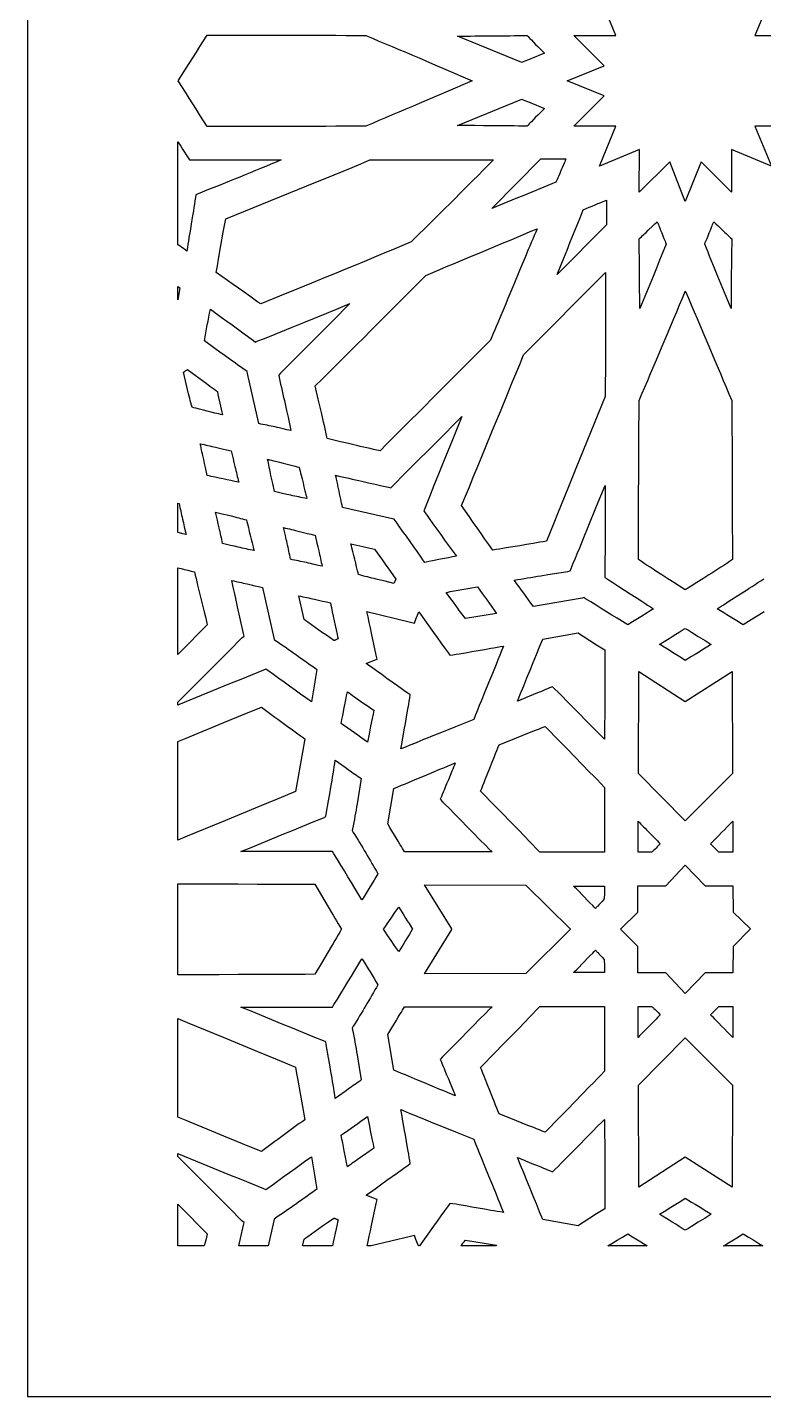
# Model space of a CAD drawing. Extents: x -500 to 500, y -1000 to 1000.
# Drawn here: x -500 to -255.5, y -1000 to -545.5 of the extents above; entities that cross this region are included whole.
import ezdxf

# ---------------------------------------------------------------- set-up
doc = ezdxf.new("R2010")
doc.units = 0
doc.layers.add('LAYER_1', color=18, linetype='CONTINUOUS')

msp = doc.modelspace()

# ---------------------------------------------------------------- linework, layer by layer
at = {"layer": 'LAYER_1'}
for points in [[(-500, -1000), (500, -1000), (500, 1000), (-500, 1000)], [(-426.97, -548.05), (-420.43, -548.05), (-413.93, -548.06), (-410.67, -548.07), (-407.42, -548.07), (-404.16, -548.08), (-400.88, -548.09), (-397.59, -548.11), (-394.29, -548.12), (-390.96, -548.14), (-387.6, -548.16), (-385.41, -549.08), (-383.22, -550), (-381.01, -550.93), (-378.8, -551.86), (-376.58, -552.8), (-374.36, -553.75), (-372.14, -554.69), (-369.91, -555.64), (-365.47, -557.54), (-361.03, -559.44), (-352.23, -563.21), (-361.03, -566.98), (-365.47, -568.88), (-369.91, -570.78), (-372.14, -571.73), (-374.36, -572.68), (-376.58, -573.62), (-378.8, -574.56), (-381.01, -575.5), (-383.22, -576.43), (-385.41, -577.35), (-387.6, -578.26), (-390.96, -578.28), (-394.29, -578.3), (-397.59, -578.32), (-400.88, -578.33), (-404.16, -578.34), (-407.42, -578.35), (-410.67, -578.36), (-413.93, -578.36), (-420.43, -578.37), (-426.97, -578.38), (-440.25, -578.38), (-441.46, -576.51), (-442.67, -574.63), (-443.88, -572.74), (-445.09, -570.84), (-446.3, -568.94), (-447.51, -567.03), (-449.93, -563.21), (-447.51, -559.39), (-446.3, -557.49), (-445.09, -555.58), (-443.88, -553.69), (-442.67, -551.8), (-441.46, -549.92), (-440.25, -548.05)], [(-333.68, -548.53), (-333.33, -548.9), (-332.98, -549.27), (-332.62, -549.64), (-331.91, -550.38), (-331.19, -551.11), (-330.46, -551.85), (-329.73, -552.59), (-328.27, -554.07), (-330.17, -554.84), (-331.11, -555.23), (-332.05, -555.61), (-332.99, -555.99), (-333.92, -556.36), (-334.84, -556.72), (-335.3, -556.9), (-335.76, -557.08), (-357.18, -548.39), (-355.74, -548.37), (-354.29, -548.35), (-352.84, -548.34), (-351.39, -548.32), (-348.5, -548.3), (-345.61, -548.28), (-342.71, -548.25), (-339.82, -548.23), (-338.37, -548.22), (-336.92, -548.2), (-335.47, -548.18), (-334.03, -548.16)], [(-335.3, -569.52), (-334.84, -569.7), (-333.92, -570.06), (-332.99, -570.43), (-332.05, -570.81), (-331.11, -571.19), (-330.17, -571.58), (-328.27, -572.36), (-329.73, -573.84), (-330.46, -574.57), (-331.19, -575.31), (-331.91, -576.05), (-332.62, -576.79), (-332.98, -577.16), (-333.33, -577.53), (-333.68, -577.89), (-334.03, -578.26), (-335.47, -578.24), (-336.92, -578.23), (-338.37, -578.21), (-339.82, -578.19), (-342.71, -578.17), (-345.61, -578.15), (-348.5, -578.13), (-351.39, -578.1), (-352.84, -578.09), (-354.29, -578.07), (-355.74, -578.05), (-357.18, -578.03), (-335.76, -569.35)], [(-449.08, -584.96), (-448.46, -585.92), (-447.84, -586.88), (-447.21, -587.84), (-446.59, -588.8), (-446.13, -589.49), (-415.71, -589.49), (-417.42, -590.21), (-419.13, -590.92), (-420.84, -591.63), (-422.56, -592.34), (-424.27, -593.04), (-425.99, -593.75), (-427.71, -594.45), (-429.44, -595.15), (-431.16, -595.85), (-432.88, -596.55), (-436.34, -597.94), (-439.79, -599.33), (-443.25, -600.72), (-444.05, -601.07), (-444.17, -602), (-444.34, -603.1), (-444.52, -604.21), (-444.7, -605.32), (-444.88, -606.42), (-445.24, -608.64), (-445.61, -610.85), (-445.97, -613.07), (-446.34, -615.28), (-446.52, -616.39), (-446.7, -617.49), (-446.87, -618.6), (-447.05, -619.71), (-447.61, -619.32), (-448.17, -618.93), (-448.72, -618.54), (-449.27, -618.14), (-449.83, -617.75), (-450, -617.63), (-450, -583.51)], [(-346.91, -591.21), (-348.62, -592.92), (-350.32, -594.63), (-352.03, -596.33), (-355.44, -599.74), (-358.85, -603.14), (-362.27, -606.53), (-365.68, -609.92), (-372.51, -616.7), (-375.62, -618), (-378.73, -619.3), (-381.85, -620.59), (-384.97, -621.89), (-388.09, -623.18), (-391.21, -624.47), (-394.34, -625.76), (-397.46, -627.04), (-400.59, -628.33), (-403.72, -629.61), (-409.98, -632.18), (-416.24, -634.74), (-422.51, -637.3), (-423.42, -636.65), (-424.33, -636), (-426.16, -634.7), (-427.99, -633.4), (-429.84, -632.1), (-431.69, -630.79), (-433.54, -629.49), (-437.26, -626.89), (-436.87, -624.63), (-436.48, -622.39), (-435.7, -617.93), (-434.92, -613.49), (-434.14, -609.06), (-428.14, -606.63), (-422.14, -604.19), (-416.13, -601.76), (-413.14, -600.54), (-410.14, -599.32), (-407.14, -598.1), (-404.15, -596.87), (-401.15, -595.65), (-398.16, -594.42), (-395.17, -593.19), (-392.18, -591.96), (-389.2, -590.73), (-386.22, -589.49), (-345.2, -589.49)], [(-321.34, -589.62), (-321.55, -590.11), (-321.76, -590.59), (-321.97, -591.07), (-322.38, -592.05), (-322.79, -593.02), (-323.2, -594), (-323.62, -594.97), (-323.83, -595.46), (-324.04, -595.94), (-324.25, -596.42), (-324.46, -596.9), (-327.11, -597.99), (-329.76, -599.07), (-332.41, -600.16), (-335.08, -601.24), (-337.75, -602.33), (-340.42, -603.41), (-345.78, -605.58), (-329.42, -589.15), (-321.12, -589.15)], [(-307.64, -611.03), (-324, -627.46), (-321.84, -622.08), (-320.76, -619.4), (-319.68, -616.71), (-318.6, -614.03), (-317.52, -611.36), (-316.44, -608.7), (-315.36, -606.05), (-314.37, -605.62), (-313.4, -605.2), (-312.42, -604.79), (-311.46, -604.38), (-310.5, -603.98), (-309.55, -603.59), (-307.64, -602.81)], [(-331.18, -613.45), (-331.68, -614.6), (-332.17, -615.76), (-332.66, -616.91), (-333.15, -618.07), (-333.64, -619.22), (-334.61, -621.54), (-335.57, -623.86), (-336.54, -626.18), (-338.46, -630.82), (-340.39, -635.47), (-341.35, -637.79), (-342.32, -640.1), (-343.29, -642.42), (-343.78, -643.58), (-344.27, -644.73), (-344.76, -645.89), (-345.25, -647.04), (-345.74, -648.19), (-346.24, -649.34), (-348.53, -651.64), (-350.82, -653.94), (-355.4, -658.53), (-359.98, -663.11), (-364.56, -667.69), (-369.14, -672.27), (-373.72, -676.86), (-378.3, -681.45), (-380.59, -683.74), (-382.88, -686.04), (-383.98, -685.8), (-385.07, -685.56), (-386.17, -685.32), (-387.26, -685.07), (-388.36, -684.82), (-389.45, -684.57), (-390.54, -684.31), (-391.63, -684.06), (-393.81, -683.55), (-396, -683.03), (-400.39, -681.99), (-400.63, -680.91), (-400.87, -679.82), (-401.11, -678.73), (-401.36, -677.65), (-401.61, -676.56), (-401.86, -675.47), (-402.36, -673.29), (-402.87, -671.11), (-403.39, -668.92), (-404.42, -664.51), (-402.11, -662.23), (-399.8, -659.95), (-397.5, -657.66), (-395.19, -655.37), (-392.89, -653.08), (-390.59, -650.79), (-388.3, -648.5), (-386, -646.2), (-383.71, -643.91), (-381.41, -641.61), (-376.83, -637.01), (-372.25, -632.41), (-367.67, -627.81), (-365.37, -626.84), (-363.07, -625.86), (-360.77, -624.89), (-358.46, -623.92), (-356.14, -622.95), (-353.82, -621.99), (-349.18, -620.06), (-344.53, -618.12), (-342.22, -617.16), (-339.9, -616.19), (-337.59, -615.22), (-335.28, -614.25), (-332.98, -613.27), (-330.69, -612.3)], [(-290.63, -610.44), (-290.44, -610.9), (-290.25, -611.36), (-290.06, -611.83), (-289.69, -612.76), (-289.33, -613.69), (-288.96, -614.62), (-288.59, -615.55), (-288.4, -616.01), (-288.21, -616.48), (-288.02, -616.94), (-287.83, -617.39), (-288.37, -618.74), (-288.91, -620.08), (-289.46, -621.43), (-290.01, -622.77), (-291.1, -625.46), (-292.21, -628.14), (-294.41, -633.49), (-295.5, -636.16), (-296.58, -638.81), (-296.6, -637.38), (-296.62, -635.94), (-296.64, -634.5), (-296.65, -633.06), (-296.68, -630.17), (-296.7, -627.28), (-296.72, -624.38), (-296.75, -621.47), (-296.76, -620.02), (-296.78, -618.56), (-296.79, -617.11), (-296.81, -615.66), (-296.43, -615.31), (-296.04, -614.96), (-295.66, -614.6), (-295.28, -614.25), (-294.9, -613.89), (-294.52, -613.54), (-293.78, -612.82), (-292.29, -611.39), (-291.56, -610.68), (-291.19, -610.33), (-290.82, -609.98)], [(-271.68, -610.33), (-271.31, -610.68), (-270.57, -611.39), (-269.09, -612.82), (-268.34, -613.54), (-267.97, -613.89), (-267.59, -614.25), (-267.21, -614.6), (-266.83, -614.96), (-266.44, -615.31), (-266.05, -615.66), (-266.14, -621.47), (-266.18, -624.38), (-266.21, -627.28), (-266.23, -628.72), (-266.24, -630.17), (-266.25, -631.62), (-266.26, -633.06), (-266.27, -634.5), (-266.28, -635.94), (-266.28, -637.38), (-266.28, -638.81), (-267.37, -636.16), (-268.46, -633.49), (-270.66, -628.14), (-271.76, -625.46), (-272.86, -622.77), (-273.41, -621.43), (-273.95, -620.08), (-274.5, -618.74), (-275.04, -617.39), (-274.85, -616.94), (-274.66, -616.48), (-274.47, -616.01), (-274.28, -615.55), (-273.91, -614.62), (-273.54, -613.69), (-273.17, -612.76), (-272.8, -611.83), (-272.62, -611.36), (-272.43, -610.9), (-272.24, -610.44), (-272.04, -609.98)], [(-307.99, -637.15), (-308, -642.29), (-308, -647.43), (-308.01, -650.01), (-308.02, -652.58), (-308.03, -655.15), (-308.04, -657.72), (-308.05, -660.29), (-308.07, -662.86), (-308.08, -665.42), (-308.1, -667.98), (-309.32, -670.98), (-310.53, -673.97), (-312.96, -679.97), (-317.84, -691.96), (-320.28, -697.97), (-321.5, -700.97), (-322.72, -703.98), (-323.94, -706.99), (-325.15, -710), (-326.36, -713.01), (-327.58, -716.03), (-328.7, -716.22), (-329.82, -716.41), (-332.05, -716.79), (-334.28, -717.16), (-336.5, -717.53), (-338.73, -717.9), (-340.96, -718.27), (-343.19, -718.65), (-344.31, -718.84), (-345.43, -719.04), (-346.73, -717.18), (-348.03, -715.32), (-349.32, -713.47), (-350.62, -711.63), (-351.91, -709.78), (-353.21, -707.93), (-354.51, -706.08), (-355.8, -704.22), (-354.51, -701.09), (-353.21, -697.97), (-351.92, -694.84), (-350.64, -691.72), (-348.06, -685.46), (-345.49, -679.21), (-342.92, -672.96), (-340.35, -666.71), (-339.06, -663.58), (-337.77, -660.46), (-336.47, -657.33), (-335.18, -654.21), (-307.99, -626.89)], [(-449.89, -631.57), (-449.35, -631.98), (-450, -635.89), (-450, -631.49)], [(-281.38, -633.14), (-280.44, -635.36), (-279.5, -637.6), (-278.55, -639.85), (-277.59, -642.12), (-275.66, -646.68), (-273.71, -651.25), (-271.77, -655.83), (-269.84, -660.39), (-268.88, -662.66), (-267.93, -664.91), (-266.99, -667.15), (-266.05, -669.37), (-266.03, -672.74), (-266.01, -676.09), (-266, -679.4), (-265.98, -682.7), (-265.96, -689.25), (-265.94, -695.77), (-265.92, -702.28), (-265.89, -708.83), (-265.88, -712.13), (-265.86, -715.45), (-265.84, -718.79), (-265.82, -722.16), (-266.78, -722.79), (-267.74, -723.43), (-268.72, -724.06), (-269.7, -724.7), (-270.68, -725.33), (-271.67, -725.97), (-272.66, -726.61), (-273.66, -727.24), (-275.64, -728.51), (-277.62, -729.77), (-279.57, -731.01), (-281.49, -732.23), (-283.41, -731.01), (-285.35, -729.77), (-287.3, -728.51), (-289.27, -727.24), (-291.23, -725.97), (-292.21, -725.33), (-293.19, -724.7), (-294.16, -724.06), (-295.13, -723.43), (-296.09, -722.79), (-297.04, -722.16), (-297.04, -718.79), (-297.04, -715.45), (-297.03, -712.13), (-297.02, -708.83), (-297.01, -705.55), (-297, -702.28), (-296.99, -699.02), (-296.97, -695.77), (-296.94, -689.25), (-296.9, -682.7), (-296.81, -669.37), (-295.88, -667.15), (-294.94, -664.91), (-293.99, -662.66), (-293.03, -660.39), (-291.1, -655.83), (-289.15, -651.25), (-287.21, -646.68), (-285.28, -642.12), (-284.32, -639.85), (-283.37, -637.6), (-282.43, -635.36), (-281.49, -633.14), (-281.49, -633.02)], [(-398.67, -642.99), (-401.55, -645.87), (-404.42, -648.75), (-407.29, -651.62), (-410.17, -654.49), (-411.61, -655.93), (-413.05, -657.36), (-414.5, -658.79), (-415.94, -660.23), (-416.52, -660.92), (-416.4, -661.73), (-416.14, -662.82), (-415.89, -663.91), (-415.64, -665), (-415.39, -666.09), (-415.14, -667.19), (-414.89, -668.29), (-414.64, -669.39), (-414.4, -670.49), (-414.16, -671.59), (-413.92, -672.69), (-413.44, -674.9), (-412.96, -677.11), (-412.49, -679.33), (-413.79, -679.02), (-415.1, -678.72), (-416.42, -678.42), (-417.08, -678.27), (-417.74, -678.13), (-418.41, -677.98), (-419.07, -677.84), (-419.74, -677.69), (-420.41, -677.55), (-421.08, -677.42), (-421.75, -677.28), (-422.41, -677.14), (-423.08, -677.01), (-426.89, -660.34), (-427, -659.76), (-427.46, -659.42), (-428.33, -658.81), (-429.19, -658.2), (-430.05, -657.58), (-430.92, -656.97), (-432.64, -655.73), (-434.36, -654.5), (-436.07, -653.26), (-437.78, -652.03), (-441.17, -649.58), (-441.06, -648.9), (-440.95, -648.24), (-440.84, -647.57), (-440.72, -646.9), (-440.6, -646.24), (-440.48, -645.58), (-440.36, -644.92), (-440.24, -644.27), (-439.99, -642.95), (-439.73, -641.65), (-439.47, -640.34), (-439.21, -639.04), (-438.31, -639.69), (-437.4, -640.34), (-435.6, -641.65), (-433.81, -642.95), (-432.03, -644.25), (-430.25, -645.55), (-428.47, -646.86), (-424.93, -649.46), (-424.24, -649.92), (-423.43, -649.58), (-421.53, -648.82), (-419.63, -648.05), (-417.73, -647.29), (-415.82, -646.52), (-413.92, -645.75), (-412.02, -644.98), (-408.21, -643.43), (-400.57, -640.31), (-396.74, -638.75), (-392.9, -637.19)], [(-444.31, -660.89), (-443.06, -661.8), (-441.82, -662.72), (-440.58, -663.63), (-439.35, -664.54), (-438.12, -665.45), (-437.52, -665.91), (-436.91, -666.36), (-436.69, -667.32), (-436.48, -668.29), (-436.05, -670.24), (-435.61, -672.19), (-435.4, -673.16), (-435.18, -674.12), (-435.81, -673.97), (-436.44, -673.81), (-437.71, -673.49), (-438.98, -673.17), (-440.25, -672.85), (-441.52, -672.52), (-442.8, -672.2), (-444.06, -671.88), (-444.69, -671.73), (-445.32, -671.57), (-445.51, -670.83), (-445.7, -670.1), (-445.89, -669.36), (-446.08, -668.62), (-446.26, -667.89), (-446.44, -667.15), (-446.8, -665.68), (-447.16, -664.22), (-447.51, -662.76), (-448.2, -659.88), (-447.85, -659.7), (-447.68, -659.61), (-447.51, -659.52), (-447.34, -659.42), (-447.25, -659.36), (-447.16, -659.31), (-447.08, -659.25), (-446.99, -659.19), (-446.9, -659.13), (-446.82, -659.07)], [(-358.8, -682.34), (-360.35, -686.15), (-361.89, -689.96), (-363.44, -693.77), (-364.97, -697.57), (-366.5, -701.36), (-368.01, -705.14), (-368.36, -705.96), (-367.9, -706.65), (-367.25, -707.56), (-366.6, -708.47), (-365.31, -710.28), (-364.01, -712.08), (-362.71, -713.87), (-361.42, -715.66), (-360.12, -717.44), (-357.53, -721), (-358.83, -721.27), (-360.14, -721.53), (-362.77, -722.05), (-365.4, -722.57), (-366.71, -722.83), (-368.01, -723.09), (-368.62, -722.22), (-369.23, -721.35), (-370.45, -719.62), (-371.68, -717.88), (-372.91, -716.14), (-374.14, -714.41), (-375.37, -712.67), (-376.59, -710.93), (-377.2, -710.06), (-377.81, -709.2), (-378.15, -708.73), (-378.73, -708.62), (-395.32, -704.8), (-395.47, -704.13), (-395.62, -703.46), (-395.91, -702.12), (-396.19, -700.8), (-396.47, -699.47), (-396.75, -698.15), (-397.04, -696.82), (-397.33, -695.49), (-397.47, -694.82), (-397.62, -694.15), (-396.52, -694.41), (-395.42, -694.66), (-394.33, -694.92), (-393.23, -695.17), (-392.14, -695.42), (-391.05, -695.67), (-389.96, -695.91), (-388.87, -696.16), (-386.68, -696.64), (-384.5, -697.13), (-382.31, -697.61), (-380.11, -698.08), (-379.3, -698.31), (-378.73, -697.74), (-377.28, -696.28), (-375.83, -694.83), (-372.94, -691.94), (-370.05, -689.05), (-367.16, -686.17), (-364.28, -683.3), (-361.41, -680.43), (-358.54, -677.56), (-357.11, -676.13), (-355.69, -674.7)], [(-441.93, -683.86), (-441.3, -683.99), (-440.66, -684.13), (-440.03, -684.27), (-439.39, -684.41), (-438.75, -684.55), (-437.47, -684.84), (-436.18, -685.14), (-434.89, -685.44), (-432.3, -686.04), (-431.69, -688.65), (-431.39, -689.95), (-431.08, -691.25), (-430.92, -691.9), (-430.76, -692.55), (-430.6, -693.21), (-430.44, -693.86), (-430.27, -694.51), (-430.11, -695.16), (-429.94, -695.81), (-429.77, -696.46), (-430.42, -696.33), (-431.07, -696.2), (-432.38, -695.92), (-433.69, -695.64), (-435.01, -695.36), (-436.33, -695.08), (-437.64, -694.8), (-438.95, -694.53), (-439.6, -694.39), (-440.25, -694.26), (-440.85, -691.59), (-441.15, -690.27), (-441.45, -688.95), (-441.73, -687.64), (-441.88, -686.99), (-442.02, -686.33), (-442.15, -685.68), (-442.29, -685.03), (-442.42, -684.38), (-442.56, -683.73)], [(-419.56, -688.99), (-418.91, -689.16), (-418.26, -689.33), (-417.61, -689.5), (-416.31, -689.83), (-415.01, -690.15), (-412.38, -690.81), (-411.05, -691.14), (-410.39, -691.31), (-409.72, -691.48), (-409.57, -692.14), (-409.41, -692.79), (-409.26, -693.44), (-409.1, -694.09), (-408.78, -695.39), (-408.45, -696.69), (-408.13, -698), (-407.81, -699.3), (-407.65, -699.95), (-407.49, -700.6), (-407.34, -701.25), (-407.19, -701.9), (-407.86, -701.77), (-408.52, -701.64), (-409.19, -701.5), (-409.86, -701.36), (-410.53, -701.22), (-411.2, -701.08), (-411.87, -700.93), (-412.54, -700.79), (-413.88, -700.49), (-415.22, -700.19), (-417.9, -699.59), (-418.5, -696.9), (-418.8, -695.55), (-419.1, -694.2), (-419.24, -693.53), (-419.38, -692.86), (-419.53, -692.19), (-419.67, -691.51), (-419.8, -690.84), (-419.94, -690.17), (-420.07, -689.49), (-420.2, -688.82)], [(-308.11, -704.95), (-308.11, -708.67), (-308.12, -712.38), (-308.13, -714.24), (-308.13, -716.09), (-308.14, -717.95), (-308.15, -719.81), (-308.17, -721.67), (-308.18, -723.53), (-308.2, -725.39), (-308.22, -727.26), (-308.22, -728.07), (-307.41, -728.53), (-306.46, -729.16), (-305.51, -729.78), (-304.55, -730.41), (-303.59, -731.03), (-301.67, -732.27), (-299.75, -733.51), (-297.83, -734.75), (-295.91, -735.99), (-294.95, -736.61), (-294, -737.23), (-293.04, -737.86), (-292.09, -738.49), (-293.13, -739.14), (-294.18, -739.79), (-296.31, -741.11), (-297.38, -741.77), (-298.46, -742.44), (-299, -742.78), (-299.54, -743.12), (-300.08, -743.47), (-300.62, -743.81), (-302.38, -742.73), (-304.14, -741.64), (-305.89, -740.56), (-307.64, -739.47), (-309.39, -738.38), (-311.15, -737.3), (-312.91, -736.21), (-314.67, -735.13), (-315.13, -734.78), (-315.71, -734.9), (-331.95, -737.68), (-332.34, -737.13), (-332.74, -736.59), (-333.53, -735.5), (-334.32, -734.42), (-335.12, -733.33), (-335.92, -732.25), (-336.72, -731.16), (-337.51, -730.08), (-337.9, -729.54), (-338.29, -728.99), (-337.19, -728.8), (-336.08, -728.61), (-334.97, -728.42), (-333.86, -728.23), (-332.75, -728.05), (-331.64, -727.86), (-330.53, -727.68), (-329.42, -727.5), (-327.19, -727.15), (-324.97, -726.79), (-320.55, -726.1), (-319.74, -725.87), (-319.4, -725.06), (-318.68, -723.34), (-317.97, -721.63), (-317.27, -719.91), (-316.56, -718.2), (-315.15, -714.76), (-313.75, -711.32), (-310.94, -704.43), (-309.53, -700.97), (-308.1, -697.5)], [(-449.58, -703.52), (-449.45, -704.17), (-449.32, -704.82), (-449.18, -705.47), (-449.04, -706.11), (-448.9, -706.75), (-448.76, -707.39), (-448.62, -708.04), (-448.47, -708.68), (-448.18, -709.96), (-447.88, -711.24), (-447.28, -713.83), (-448.38, -713.57), (-449.48, -713.31), (-450, -713.19), (-450, -703.43)], [(-436.19, -706.72), (-434.91, -707.03), (-433.63, -707.34), (-432.36, -707.65), (-431.08, -707.97), (-430.45, -708.13), (-429.81, -708.29), (-429.17, -708.46), (-428.52, -708.62), (-427.88, -708.79), (-427.23, -708.97), (-427.08, -709.6), (-426.92, -710.23), (-426.61, -711.5), (-426.29, -712.78), (-425.96, -714.06), (-425.64, -715.34), (-425.32, -716.62), (-425, -717.89), (-424.85, -718.52), (-424.7, -719.15), (-425.35, -719.02), (-426, -718.89), (-426.65, -718.75), (-427.31, -718.61), (-427.96, -718.47), (-428.62, -718.33), (-429.28, -718.18), (-429.94, -718.04), (-431.26, -717.74), (-432.57, -717.44), (-433.88, -717.14), (-435.18, -716.84), (-435.31, -716.19), (-435.45, -715.53), (-435.58, -714.88), (-435.72, -714.23), (-435.86, -713.58), (-436, -712.93), (-436.15, -712.28), (-436.29, -711.63), (-436.58, -710.33), (-436.88, -709.02), (-437.49, -706.42)], [(-414.24, -711.67), (-413.57, -711.82), (-412.91, -711.98), (-412.25, -712.14), (-411.59, -712.3), (-410.93, -712.46), (-409.62, -712.79), (-408.31, -713.11), (-407.01, -713.43), (-406.37, -713.59), (-405.72, -713.75), (-405.07, -713.91), (-404.42, -714.06), (-403.82, -716.65), (-403.52, -717.93), (-403.23, -719.21), (-403.08, -719.85), (-402.94, -720.49), (-402.79, -721.13), (-402.65, -721.78), (-402.52, -722.42), (-402.38, -723.06), (-402.25, -723.71), (-402.12, -724.36), (-403.41, -724.06), (-404.71, -723.76), (-406.01, -723.46), (-406.66, -723.31), (-407.31, -723.16), (-407.97, -723.02), (-408.62, -722.87), (-409.28, -722.73), (-409.94, -722.59), (-410.6, -722.45), (-411.27, -722.31), (-411.93, -722.18), (-412.6, -722.05), (-412.73, -721.38), (-412.86, -720.71), (-413, -720.04), (-413.14, -719.38), (-413.28, -718.71), (-413.42, -718.05), (-413.56, -717.39), (-413.71, -716.74), (-413.86, -716.08), (-414, -715.43), (-414.3, -714.12), (-414.6, -712.81), (-414.9, -711.51)], [(-391.56, -717.17), (-390.58, -717.39), (-388.64, -717.82), (-386.69, -718.26), (-385.71, -718.47), (-384.72, -718.69), (-383.85, -719.91), (-382.97, -721.14), (-382.08, -722.38), (-381.19, -723.62), (-379.39, -726.13), (-377.58, -728.65), (-378.27, -730.03), (-381.21, -729.34), (-382.67, -728.99), (-384.14, -728.63), (-384.88, -728.45), (-385.61, -728.27), (-386.35, -728.09), (-387.08, -727.9), (-387.82, -727.72), (-388.55, -727.53), (-389.28, -727.33), (-390.02, -727.14), (-390.17, -726.51), (-390.33, -725.88), (-390.64, -724.6), (-390.96, -723.33), (-391.29, -722.05), (-391.61, -720.77), (-391.93, -719.49), (-392.25, -718.22), (-392.4, -717.58), (-392.55, -716.95)], [(-448.92, -725.15), (-447.82, -725.42), (-446.72, -725.69), (-445.62, -725.95), (-444.51, -726.21), (-444.25, -727.32), (-443.99, -728.43), (-443.73, -729.53), (-443.46, -730.64), (-442.92, -732.85), (-442.38, -735.06), (-441.31, -739.45), (-440.77, -741.64), (-440.51, -742.72), (-440.25, -743.81), (-449.41, -753.01), (-450, -753.61), (-450, -724.89)], [(-431.44, -729.24), (-430.81, -729.37), (-430.18, -729.51), (-429.55, -729.65), (-428.91, -729.79), (-428.28, -729.93), (-427.64, -730.08), (-427, -730.22), (-425.73, -730.52), (-424.46, -730.82), (-423.19, -731.12), (-421.93, -731.42), (-418.13, -748.09), (-418.02, -748.67), (-417.55, -749.02), (-416.69, -749.61), (-415.83, -750.2), (-414.96, -750.79), (-414.1, -751.38), (-413.24, -751.98), (-412.38, -752.58), (-411.52, -753.18), (-410.66, -753.78), (-409.8, -754.38), (-408.94, -754.99), (-408.09, -755.59), (-407.23, -756.2), (-406.38, -756.81), (-405.53, -757.41), (-404.69, -758.02), (-403.84, -758.63), (-404.28, -761.32), (-404.5, -762.67), (-404.72, -764.01), (-404.84, -764.69), (-404.95, -765.36), (-405.07, -766.03), (-405.19, -766.7), (-405.31, -767.38), (-405.43, -768.05), (-405.56, -768.72), (-405.69, -769.4), (-407.5, -768.09), (-409.3, -766.79), (-411.09, -765.49), (-412.89, -764.19), (-414.68, -762.88), (-416.48, -761.58), (-418.28, -760.28), (-420.09, -758.98), (-420.78, -758.51), (-421.59, -758.86), (-429.1, -761.9), (-432.86, -763.43), (-436.62, -764.95), (-438.5, -765.72), (-440.38, -766.49), (-442.26, -767.26), (-444.14, -768.03), (-446.02, -768.8), (-447.9, -769.57), (-449.78, -770.35), (-450, -770.44), (-450, -769.49), (-448.77, -768.26), (-447.33, -766.82), (-445.89, -765.38), (-444.45, -763.94), (-443.01, -762.5), (-440.15, -759.61), (-434.43, -753.84), (-431.58, -750.96), (-430.16, -749.53), (-428.73, -748.09), (-428.04, -747.52), (-428.27, -746.71), (-429.22, -742.28), (-430.17, -737.86), (-430.65, -735.66), (-431.12, -733.47), (-431.6, -731.28), (-432.07, -729.11)], [(-349.72, -732.28), (-348.93, -733.38), (-347.33, -735.59), (-345.74, -737.8), (-344.95, -738.9), (-344.17, -739.99), (-354.53, -741.73), (-354.94, -741.18), (-355.35, -740.64), (-355.75, -740.1), (-356.16, -739.56), (-356.56, -739.01), (-356.95, -738.47), (-357.75, -737.39), (-358.53, -736.3), (-359.31, -735.22), (-360.87, -733.04), (-360.22, -732.92), (-359.57, -732.79), (-358.93, -732.67), (-358.28, -732.54), (-357.63, -732.42), (-356.98, -732.31), (-356.33, -732.19), (-355.69, -732.08), (-354.39, -731.85), (-353.09, -731.63), (-350.5, -731.19)], [(-409.19, -734.33), (-408.53, -734.47), (-407.88, -734.6), (-407.22, -734.74), (-406.57, -734.88), (-405.91, -735.03), (-405.25, -735.17), (-404.59, -735.32), (-403.28, -735.61), (-401.96, -735.91), (-400.65, -736.21), (-399.35, -736.52), (-399.2, -737.26), (-399.04, -738), (-398.73, -739.49), (-398.41, -740.98), (-398.08, -742.48), (-397.76, -743.98), (-397.44, -745.47), (-397.12, -746.96), (-396.97, -747.7), (-396.82, -748.44), (-397.16, -748.61), (-397.33, -748.7), (-397.51, -748.77), (-397.68, -748.85), (-397.77, -748.88), (-397.85, -748.91), (-397.94, -748.94), (-398.03, -748.97), (-398.11, -749), (-398.2, -749.02), (-400.7, -747.28), (-401.95, -746.42), (-403.2, -745.55), (-404.44, -744.68), (-405.67, -743.81), (-406.89, -742.94), (-407.5, -742.51), (-408.11, -742.07), (-408.54, -740.08), (-408.97, -738.09), (-409.19, -737.11), (-409.4, -736.13), (-409.62, -735.16), (-409.84, -734.2)], [(-372.74, -742.88), (-371.47, -743.23), (-371.01, -741.96), (-369.97, -739.53), (-367.55, -742.92), (-365.12, -746.31), (-363.9, -748.02), (-362.67, -749.74), (-361.43, -751.46), (-360.18, -753.19), (-359.72, -753.88), (-358.68, -753.77), (-357.64, -753.59), (-356.6, -753.41), (-354.51, -753.05), (-352.42, -752.69), (-350.31, -752.32), (-348.21, -751.95), (-346.09, -751.59), (-345.04, -751.4), (-343.98, -751.23), (-342.92, -751.05), (-341.86, -750.87), (-342.49, -752.39), (-343.11, -753.91), (-343.73, -755.43), (-344.35, -756.95), (-345.58, -759.99), (-346.82, -763.03), (-348.05, -766.07), (-349.28, -769.11), (-349.9, -770.63), (-350.52, -772.15), (-351.14, -773.66), (-351.77, -775.18), (-357.82, -777.62), (-360.84, -778.84), (-363.87, -780.06), (-365.38, -780.67), (-366.89, -781.29), (-368.4, -781.91), (-369.91, -782.53), (-371.43, -783.15), (-372.94, -783.77), (-374.45, -784.4), (-375.96, -785.02), (-375.77, -783.96), (-375.58, -782.9), (-375.39, -781.83), (-375.2, -780.77), (-374.83, -778.65), (-374.47, -776.53), (-374.1, -774.42), (-373.73, -772.31), (-373.54, -771.26), (-373.35, -770.21), (-373.16, -769.17), (-372.97, -768.12), (-372.85, -767.08), (-373.66, -766.5), (-374.52, -765.89), (-375.39, -765.28), (-377.12, -764.05), (-378.84, -762.82), (-380.57, -761.58), (-382.3, -760.34), (-384.03, -759.11), (-385.76, -757.88), (-386.62, -757.27), (-387.48, -756.66), (-385.07, -755.62), (-383.8, -755.16), (-384.14, -753.88), (-384.92, -750.24), (-385.7, -746.6), (-386.09, -744.79), (-386.48, -742.99), (-386.87, -741.2), (-387.25, -739.41)], [(-280.47, -745.6), (-279.4, -746.26), (-277.17, -747.63), (-274.95, -749.01), (-273.87, -749.67), (-272.85, -750.29), (-273.34, -750.6), (-273.84, -750.92), (-274.36, -751.25), (-274.9, -751.58), (-276, -752.26), (-277.13, -752.96), (-278.26, -753.65), (-279.38, -754.33), (-281.49, -755.62), (-281.98, -755.31), (-282.48, -754.99), (-283, -754.66), (-283.54, -754.33), (-284.63, -753.65), (-285.75, -752.96), (-286.87, -752.26), (-287.97, -751.58), (-288.51, -751.25), (-289.03, -750.92), (-289.53, -750.6), (-290.02, -750.29), (-289.03, -749.67), (-287.99, -749.01), (-286.9, -748.32), (-285.8, -747.63), (-284.68, -746.94), (-283.58, -746.26), (-282.51, -745.6), (-281.49, -744.97)], [(-315.97, -747.21), (-314.86, -747.93), (-313.76, -748.65), (-312.66, -749.35), (-311.55, -750.06), (-310.45, -750.76), (-309.34, -751.45), (-308.22, -752.15), (-308.22, -759.59), (-308.23, -763.3), (-308.23, -767.01), (-308.24, -768.86), (-308.25, -770.71), (-308.26, -772.55), (-308.27, -774.4), (-308.28, -776.25), (-308.3, -778.09), (-308.31, -779.94), (-308.34, -781.78), (-309.37, -780.74), (-310.4, -779.7), (-312.46, -777.62), (-314.52, -775.53), (-316.57, -773.45), (-318.63, -771.36), (-320.68, -769.28), (-322.74, -767.2), (-323.77, -766.15), (-324.81, -765.11), (-325.62, -764.42), (-326.54, -764.76), (-327.21, -765.05), (-327.88, -765.32), (-328.55, -765.6), (-329.22, -765.88), (-330.56, -766.42), (-331.9, -766.96), (-333.23, -767.51), (-334.57, -768.05), (-335.24, -768.33), (-335.91, -768.6), (-336.58, -768.88), (-337.25, -769.16), (-336.21, -766.6), (-335.16, -764.02), (-334.11, -761.44), (-333.05, -758.86), (-331.99, -756.28), (-330.93, -753.7), (-329.88, -751.12), (-328.84, -748.56), (-317.09, -746.47)], [(-265.82, -793.13), (-281.49, -808.87), (-297.04, -793.13), (-296.93, -759.32), (-281.49, -769.28), (-265.94, -759.32)], [(-393.16, -766.43), (-392.62, -766.81), (-392.08, -767.2), (-391.53, -767.58), (-390.98, -767.97), (-390.43, -768.35), (-389.33, -769.11), (-388.23, -769.87), (-387.68, -770.25), (-387.13, -770.63), (-386.58, -771.01), (-386.03, -771.4), (-385.49, -771.78), (-384.95, -772.17), (-385.21, -773.51), (-385.47, -774.85), (-385.99, -777.48), (-386.51, -780.1), (-387.02, -782.71), (-388.11, -781.97), (-389.2, -781.21), (-390.3, -780.45), (-391.4, -779.68), (-392.5, -778.91), (-393.6, -778.13), (-394.69, -777.35), (-395.24, -776.96), (-395.78, -776.57), (-395.52, -775.27), (-395.26, -773.95), (-394.74, -771.31), (-394.22, -768.66), (-393.97, -767.35), (-393.71, -766.04)], [(-421.37, -771.78), (-420.47, -772.44), (-419.57, -773.1), (-418.67, -773.76), (-417.77, -774.42), (-416.87, -775.08), (-415.08, -776.4), (-413.28, -777.72), (-412.39, -778.38), (-411.49, -779.04), (-410.59, -779.7), (-409.69, -780.36), (-408.78, -781.01), (-407.88, -781.67), (-408.65, -786.03), (-409.43, -790.41), (-410.21, -794.79), (-410.99, -799.15), (-416.99, -801.62), (-422.98, -804.1), (-434.95, -809.05), (-446.92, -814), (-450, -815.27), (-450, -782.52), (-447.22, -781.38), (-434.74, -776.25), (-428.5, -773.69), (-422.28, -771.13)], [(-323.11, -782.54), (-320.65, -785.06), (-318.19, -787.59), (-315.72, -790.12), (-313.26, -792.66), (-312.03, -793.93), (-310.8, -795.2), (-309.57, -796.48), (-308.34, -797.76), (-308.34, -819.29), (-329.76, -819.29), (-331, -818.01), (-332.23, -816.74), (-333.46, -815.46), (-334.69, -814.19), (-337.15, -811.65), (-339.61, -809.12), (-342.08, -806.59), (-344.54, -804.07), (-349.47, -799.03), (-349.08, -798.08), (-348.69, -797.12), (-348.31, -796.16), (-347.93, -795.19), (-347.17, -793.27), (-346.41, -791.33), (-345.66, -789.4), (-344.9, -787.47), (-344.51, -786.51), (-344.13, -785.55), (-343.75, -784.59), (-343.36, -783.64), (-341.42, -782.86), (-339.49, -782.09), (-335.65, -780.57), (-333.74, -779.81), (-331.84, -779.04), (-330.89, -778.66), (-329.94, -778.28), (-328.99, -777.89), (-328.04, -777.5)], [(-395.58, -790.29), (-394.5, -791.07), (-393.42, -791.84), (-392.34, -792.61), (-391.8, -792.99), (-391.26, -793.37), (-390.72, -793.75), (-390.18, -794.12), (-389.64, -794.49), (-389.1, -794.86), (-389.79, -799.03), (-390.14, -801.12), (-390.49, -803.2), (-390.67, -804.24), (-390.85, -805.28), (-391.04, -806.33), (-391.22, -807.37), (-391.41, -808.41), (-391.59, -809.45), (-391.78, -810.49), (-391.98, -811.54), (-392.09, -812.11), (-391.75, -812.69), (-391.23, -813.54), (-390.71, -814.39), (-390.19, -815.24), (-389.68, -816.1), (-389.16, -816.96), (-388.64, -817.81), (-388.13, -818.68), (-387.61, -819.54), (-387.1, -820.4), (-386.59, -821.27), (-386.08, -822.13), (-385.57, -823), (-385.07, -823.87), (-384.57, -824.73), (-384.07, -825.6), (-383.57, -826.47), (-384.22, -827.52), (-384.87, -828.57), (-386.17, -830.71), (-386.84, -831.79), (-387.5, -832.87), (-387.84, -833.41), (-388.18, -833.95), (-388.52, -834.49), (-388.87, -835.04), (-391.2, -831.22), (-392.37, -829.31), (-393.53, -827.41), (-394.7, -825.51), (-395.87, -823.62), (-397.03, -821.74), (-398.2, -819.87), (-398.66, -819.06), (-429.08, -819.06), (-425.66, -817.67), (-422.23, -816.26), (-418.8, -814.86), (-415.37, -813.45), (-411.93, -812.03), (-408.5, -810.63), (-405.07, -809.22), (-401.66, -807.83), (-400.85, -807.48), (-400.73, -806.67), (-399.96, -802.18), (-399.57, -799.94), (-399.19, -797.7), (-399, -796.58), (-398.82, -795.46), (-398.63, -794.35), (-398.45, -793.23), (-398.27, -792.1), (-398.09, -790.98), (-397.91, -789.86), (-397.74, -788.73)], [(-358.16, -790.35), (-358.44, -791.04), (-358.73, -791.74), (-359.02, -792.43), (-359.6, -793.82), (-360.18, -795.21), (-360.76, -796.6), (-361.34, -797.99), (-361.63, -798.68), (-361.92, -799.38), (-362.2, -800.07), (-362.48, -800.77), (-362.94, -801.69), (-362.14, -802.51), (-361.1, -803.55), (-360.07, -804.59), (-358.01, -806.67), (-355.95, -808.76), (-353.9, -810.84), (-351.85, -812.92), (-349.79, -815.01), (-347.73, -817.09), (-346.7, -818.13), (-345.66, -819.18), (-374.7, -819.18), (-375.06, -818.59), (-375.43, -818), (-375.79, -817.42), (-376.15, -816.83), (-376.86, -815.67), (-377.56, -814.5), (-378.96, -812.19), (-379.65, -811.05), (-380.34, -809.91), (-378.27, -798.11), (-376.99, -797.58), (-375.72, -797.06), (-374.44, -796.53), (-373.17, -796), (-370.62, -794.94), (-368.07, -793.88), (-365.52, -792.82), (-362.97, -791.76), (-361.7, -791.23), (-360.42, -790.7), (-359.15, -790.18), (-357.88, -789.65)], [(-296.7, -809.46), (-296.25, -809.94), (-295.79, -810.41), (-295.33, -810.88), (-294.86, -811.35), (-294.4, -811.82), (-293.47, -812.75), (-292.54, -813.68), (-292.08, -814.15), (-291.62, -814.62), (-291.16, -815.09), (-290.7, -815.56), (-290.24, -816.04), (-289.79, -816.51), (-290.48, -817.21), (-290.83, -817.55), (-291.18, -817.9), (-291.54, -818.25), (-291.91, -818.6), (-292.09, -818.77), (-292.28, -818.94), (-292.47, -819.12), (-292.67, -819.29), (-297.16, -819.29), (-297.16, -808.99)], [(-265.71, -819.29), (-270.32, -819.29), (-273.08, -816.51), (-272.63, -816.04), (-272.17, -815.56), (-271.72, -815.09), (-271.26, -814.62), (-270.35, -813.68), (-269.44, -812.75), (-268.52, -811.82), (-267.59, -810.88), (-265.71, -808.99)], [(-274.92, -830.41), (-265.71, -830.41), (-265.59, -839.2), (-259.84, -844.76), (-259.9, -844.82), (-265.59, -850.55), (-265.71, -859.35), (-274.92, -859.35), (-281.49, -866.18), (-287.94, -859.35), (-297.27, -859.35), (-297.27, -850.55), (-303.02, -844.88), (-297.27, -839.2), (-297.27, -830.41), (-287.94, -830.41), (-281.49, -823.57)], [(-448.99, -829.75), (-445.82, -829.77), (-442.64, -829.78), (-436.29, -829.8), (-429.94, -829.83), (-423.59, -829.85), (-417.24, -829.87), (-414.06, -829.89), (-410.89, -829.9), (-407.71, -829.92), (-404.54, -829.94), (-402.34, -833.68), (-401.24, -835.54), (-400.13, -837.41), (-399.02, -839.28), (-398.46, -840.21), (-397.9, -841.14), (-397.34, -842.08), (-396.78, -843.01), (-396.21, -843.94), (-395.68, -844.82), (-395.65, -844.76), (-396.21, -845.81), (-396.78, -846.74), (-397.34, -847.68), (-397.9, -848.61), (-398.46, -849.54), (-399.02, -850.48), (-400.13, -852.34), (-401.24, -854.21), (-402.34, -856.08), (-404.54, -859.81), (-407.71, -859.83), (-410.89, -859.85), (-414.06, -859.86), (-417.24, -859.88), (-423.59, -859.9), (-429.94, -859.93), (-436.29, -859.95), (-442.64, -859.97), (-445.82, -859.99), (-448.99, -860), (-450, -860.01), (-450, -829.74)], [(-334.49, -830.17), (-319.58, -844.82), (-319.52, -844.76), (-334.49, -859.58), (-368.13, -859.69), (-359.08, -844.99), (-359.15, -844.88), (-359.08, -844.76), (-368.13, -830.06)], [(-308.34, -831.58), (-308.34, -832.12), (-308.35, -832.66), (-308.36, -832.93), (-308.36, -833.2), (-308.37, -833.48), (-308.38, -833.74), (-308.4, -834.01), (-308.41, -834.28), (-308.43, -834.54), (-308.45, -834.8), (-309.14, -835.59), (-309.49, -835.98), (-309.85, -836.37), (-310.21, -836.76), (-310.57, -837.15), (-310.76, -837.34), (-310.95, -837.54), (-311.14, -837.73), (-311.33, -837.93), (-311.78, -837.47), (-312.24, -837.01), (-313.15, -836.09), (-314.05, -835.16), (-314.96, -834.23), (-315.87, -833.29), (-316.77, -832.36), (-317.68, -831.44), (-318.14, -830.98), (-318.59, -830.52), (-308.34, -830.52)], [(-376.08, -838.37), (-375.52, -839.28), (-374.95, -840.2), (-374.38, -841.13), (-373.81, -842.06), (-373.24, -843), (-372.13, -844.82), (-372.1, -844.76), (-373.24, -846.75), (-373.81, -847.69), (-374.38, -848.62), (-374.95, -849.55), (-375.52, -850.47), (-376.08, -851.38), (-376.65, -852.29), (-377.28, -851.37), (-377.91, -850.45), (-379.18, -848.58), (-380.46, -846.72), (-381.09, -845.8), (-381.72, -844.88), (-381.72, -844.88), (-381.09, -843.96), (-380.46, -843.03), (-379.18, -841.17), (-377.91, -839.31), (-377.28, -838.38), (-376.65, -837.47)], [(-311.14, -852.02), (-310.95, -852.21), (-310.76, -852.41), (-310.57, -852.6), (-310.21, -852.99), (-309.85, -853.39), (-309.49, -853.78), (-309.14, -854.17), (-308.45, -854.95), (-308.43, -855.21), (-308.41, -855.47), (-308.4, -855.74), (-308.38, -856.01), (-308.37, -856.28), (-308.36, -856.55), (-308.36, -856.82), (-308.35, -857.09), (-308.34, -857.63), (-308.34, -858.17), (-308.34, -859.23), (-318.59, -859.23), (-318.14, -858.77), (-317.68, -858.31), (-316.77, -857.39), (-315.87, -856.46), (-314.96, -855.53), (-314.05, -854.59), (-313.15, -853.66), (-312.24, -852.74), (-311.78, -852.28), (-311.33, -851.82)], [(-388.52, -855.26), (-388.18, -855.8), (-387.84, -856.34), (-387.5, -856.89), (-386.84, -857.97), (-386.17, -859.04), (-384.87, -861.18), (-384.22, -862.24), (-383.57, -863.28), (-384.07, -864.15), (-384.57, -865.02), (-385.07, -865.89), (-385.57, -866.75), (-386.08, -867.62), (-386.59, -868.49), (-387.1, -869.35), (-387.61, -870.21), (-388.13, -871.08), (-388.64, -871.94), (-389.16, -872.8), (-389.68, -873.65), (-390.19, -874.51), (-390.71, -875.36), (-391.23, -876.21), (-391.75, -877.06), (-392.09, -877.64), (-391.98, -878.22), (-391.78, -879.26), (-391.59, -880.3), (-391.41, -881.34), (-391.22, -882.38), (-391.04, -883.43), (-390.85, -884.47), (-390.67, -885.51), (-390.49, -886.55), (-390.14, -888.64), (-389.79, -890.72), (-389.1, -894.89), (-389.64, -895.26), (-390.18, -895.63), (-390.72, -896.01), (-391.26, -896.38), (-391.8, -896.76), (-392.34, -897.14), (-393.42, -897.91), (-394.5, -898.69), (-395.58, -899.46), (-397.74, -901.02), (-397.91, -899.9), (-398.09, -898.77), (-398.27, -897.65), (-398.45, -896.53), (-398.63, -895.41), (-398.82, -894.29), (-399, -893.17), (-399.19, -892.05), (-399.57, -889.82), (-399.96, -887.58), (-400.73, -883.08), (-400.85, -882.27), (-401.66, -881.92), (-405.07, -880.53), (-408.5, -879.13), (-411.93, -877.72), (-415.37, -876.31), (-418.8, -874.9), (-422.23, -873.49), (-425.66, -872.09), (-429.08, -870.69), (-398.66, -870.69), (-398.2, -869.88), (-397.03, -868.01), (-395.87, -866.13), (-394.7, -864.24), (-393.53, -862.34), (-392.37, -860.44), (-391.2, -858.53), (-388.87, -854.72)], [(-346.7, -871.62), (-347.73, -872.66), (-349.79, -874.74), (-351.85, -876.83), (-353.9, -878.91), (-355.95, -881), (-358.01, -883.08), (-360.07, -885.16), (-361.1, -886.21), (-362.14, -887.25), (-362.94, -888.06), (-362.48, -888.98), (-362.2, -889.68), (-361.92, -890.37), (-361.63, -891.07), (-361.34, -891.76), (-360.76, -893.15), (-360.18, -894.54), (-359.6, -895.93), (-359.02, -897.32), (-358.73, -898.01), (-358.44, -898.71), (-358.16, -899.4), (-357.88, -900.1), (-359.15, -899.58), (-360.42, -899.05), (-361.7, -898.52), (-362.97, -898), (-365.52, -896.93), (-368.07, -895.87), (-370.62, -894.81), (-373.17, -893.75), (-374.44, -893.22), (-375.72, -892.69), (-376.99, -892.17), (-378.27, -891.65), (-380.34, -879.84), (-379.65, -878.7), (-378.96, -877.56), (-377.56, -875.25), (-376.86, -874.09), (-376.15, -872.92), (-375.79, -872.33), (-375.43, -871.75), (-375.06, -871.16), (-374.7, -870.58), (-345.66, -870.58)], [(-308.34, -891.99), (-309.57, -893.27), (-310.8, -894.55), (-312.03, -895.82), (-313.26, -897.1), (-315.72, -899.63), (-318.19, -902.17), (-320.65, -904.69), (-323.11, -907.22), (-328.04, -912.25), (-328.99, -911.86), (-329.94, -911.48), (-330.89, -911.09), (-331.84, -910.71), (-333.74, -909.95), (-335.65, -909.19), (-339.49, -907.66), (-341.42, -906.89), (-343.36, -906.12), (-343.75, -905.16), (-344.13, -904.2), (-344.51, -903.24), (-344.9, -902.28), (-345.66, -900.35), (-346.41, -898.42), (-347.17, -896.49), (-347.93, -894.56), (-348.31, -893.6), (-348.69, -892.64), (-349.08, -891.68), (-349.47, -890.72), (-344.54, -885.68), (-342.08, -883.16), (-339.61, -880.63), (-337.15, -878.1), (-334.69, -875.56), (-333.46, -874.29), (-332.23, -873.02), (-331, -871.74), (-329.76, -870.46), (-308.34, -870.46)], [(-292.47, -870.63), (-292.28, -870.81), (-292.09, -870.98), (-291.91, -871.16), (-291.54, -871.5), (-291.18, -871.85), (-290.83, -872.2), (-290.48, -872.54), (-289.79, -873.24), (-290.24, -873.72), (-290.7, -874.19), (-291.16, -874.66), (-291.62, -875.13), (-292.08, -875.6), (-292.54, -876.07), (-293.47, -877), (-294.4, -877.94), (-294.86, -878.4), (-295.33, -878.87), (-295.79, -879.34), (-296.25, -879.81), (-296.7, -880.29), (-297.16, -880.76), (-297.16, -870.46), (-292.67, -870.46)], [(-265.71, -880.76), (-267.59, -878.87), (-268.52, -877.94), (-269.44, -877), (-270.35, -876.07), (-271.26, -875.13), (-271.72, -874.66), (-272.17, -874.19), (-272.63, -873.72), (-273.08, -873.24), (-270.32, -870.46), (-265.71, -870.46)], [(-446.92, -875.76), (-434.95, -880.71), (-422.98, -885.66), (-416.99, -888.13), (-410.99, -890.6), (-410.6, -892.78), (-410.21, -894.96), (-409.43, -899.34), (-408.65, -903.73), (-407.88, -908.09), (-408.78, -908.74), (-409.69, -909.39), (-410.59, -910.05), (-411.49, -910.71), (-412.39, -911.37), (-413.28, -912.03), (-415.08, -913.35), (-416.87, -914.68), (-417.77, -915.34), (-418.67, -916), (-419.57, -916.66), (-420.47, -917.31), (-421.37, -917.97), (-422.28, -918.62), (-428.5, -916.06), (-434.74, -913.5), (-447.22, -908.37), (-450, -907.23), (-450, -874.49)], [(-265.82, -896.62), (-265.94, -930.43), (-281.49, -920.47), (-296.93, -930.43), (-297.04, -896.62), (-281.49, -880.88)], [(-386.51, -909.65), (-385.99, -912.27), (-385.47, -914.91), (-385.21, -916.24), (-384.95, -917.58), (-385.49, -917.97), (-386.03, -918.35), (-386.58, -918.74), (-387.13, -919.12), (-387.68, -919.5), (-388.23, -919.89), (-389.33, -920.65), (-390.43, -921.41), (-390.98, -921.79), (-391.53, -922.17), (-392.08, -922.55), (-392.62, -922.94), (-393.16, -923.32), (-393.71, -923.71), (-393.97, -922.41), (-394.22, -921.09), (-394.74, -918.45), (-395.26, -915.8), (-395.52, -914.49), (-395.78, -913.18), (-395.24, -912.79), (-394.69, -912.4), (-393.6, -911.62), (-392.5, -910.84), (-391.4, -910.07), (-390.3, -909.3), (-389.2, -908.54), (-388.11, -907.79), (-387.02, -907.04)], [(-374.45, -905.36), (-372.94, -905.98), (-371.43, -906.6), (-369.91, -907.23), (-368.4, -907.84), (-366.89, -908.46), (-365.38, -909.08), (-363.87, -909.69), (-360.84, -910.92), (-357.82, -912.14), (-351.77, -914.57), (-351.14, -916.09), (-350.52, -917.61), (-349.9, -919.13), (-349.28, -920.65), (-348.05, -923.68), (-346.82, -926.72), (-345.58, -929.76), (-344.35, -932.8), (-343.73, -934.32), (-343.11, -935.84), (-342.49, -937.36), (-341.86, -938.88), (-342.92, -938.7), (-343.98, -938.53), (-345.04, -938.35), (-346.09, -938.17), (-348.21, -937.8), (-350.31, -937.43), (-352.42, -937.06), (-354.51, -936.7), (-356.6, -936.34), (-357.64, -936.16), (-358.68, -935.99), (-359.72, -935.87), (-360.18, -936.56), (-361.43, -938.3), (-362.67, -940.02), (-363.9, -941.73), (-365.12, -943.44), (-367.55, -946.84), (-369.81, -950), (-370.07, -950), (-371.01, -947.79), (-371.47, -946.52), (-372.74, -946.87), (-385.83, -950), (-387.18, -950), (-386.87, -948.56), (-386.48, -946.76), (-386.09, -944.96), (-385.7, -943.15), (-384.92, -939.51), (-384.14, -935.87), (-383.8, -934.6), (-385.07, -934.13), (-387.48, -933.09), (-386.62, -932.48), (-385.76, -931.87), (-384.03, -930.64), (-382.3, -929.41), (-380.57, -928.17), (-378.84, -926.93), (-377.12, -925.7), (-375.39, -924.47), (-374.52, -923.86), (-373.66, -923.25), (-372.85, -922.67), (-372.97, -921.63), (-373.16, -920.59), (-373.35, -919.54), (-373.54, -918.49), (-373.73, -917.44), (-374.1, -915.34), (-374.47, -913.22), (-374.83, -911.1), (-375.2, -908.98), (-375.39, -907.92), (-375.58, -906.85), (-375.77, -905.79), (-375.96, -904.73)], [(-308.31, -909.81), (-308.3, -911.66), (-308.28, -913.51), (-308.27, -915.35), (-308.26, -917.2), (-308.25, -919.05), (-308.24, -920.89), (-308.23, -922.74), (-308.23, -926.45), (-308.22, -930.16), (-308.22, -937.61), (-309.34, -938.3), (-310.45, -939), (-311.55, -939.7), (-312.66, -940.4), (-313.76, -941.11), (-314.86, -941.82), (-315.97, -942.55), (-317.09, -943.28), (-328.84, -941.19), (-329.88, -938.63), (-330.93, -936.05), (-331.99, -933.47), (-333.05, -930.89), (-334.11, -928.31), (-335.16, -925.73), (-336.21, -923.15), (-337.25, -920.59), (-336.58, -920.87), (-335.91, -921.15), (-335.24, -921.42), (-334.57, -921.7), (-333.23, -922.24), (-331.9, -922.79), (-330.56, -923.33), (-329.22, -923.88), (-328.55, -924.15), (-327.88, -924.43), (-327.21, -924.71), (-326.54, -924.99), (-325.62, -925.33), (-324.81, -924.64), (-323.77, -923.6), (-322.74, -922.56), (-320.68, -920.47), (-318.63, -918.39), (-316.57, -916.3), (-314.52, -914.22), (-312.46, -912.14), (-310.4, -910.05), (-309.37, -909.01), (-308.34, -907.97)], [(-449.78, -919.4), (-447.9, -920.18), (-446.02, -920.95), (-444.14, -921.73), (-442.26, -922.5), (-440.38, -923.27), (-438.5, -924.03), (-436.62, -924.8), (-432.86, -926.33), (-429.1, -927.85), (-421.59, -930.89), (-420.78, -931.24), (-420.09, -930.78), (-418.28, -929.47), (-416.48, -928.17), (-414.68, -926.87), (-412.89, -925.57), (-411.09, -924.26), (-409.3, -922.96), (-407.5, -921.66), (-405.69, -920.36), (-405.56, -921.03), (-405.43, -921.7), (-405.31, -922.38), (-405.19, -923.05), (-405.07, -923.72), (-404.95, -924.39), (-404.84, -925.07), (-404.72, -925.74), (-404.5, -927.09), (-404.28, -928.43), (-403.84, -931.12), (-404.69, -931.73), (-405.53, -932.34), (-406.38, -932.95), (-407.23, -933.55), (-408.09, -934.16), (-408.94, -934.76), (-409.8, -935.37), (-410.66, -935.97), (-411.52, -936.57), (-412.38, -937.17), (-413.24, -937.77), (-414.1, -938.37), (-414.96, -938.96), (-415.83, -939.55), (-416.69, -940.14), (-417.55, -940.73), (-418.02, -941.08), (-418.13, -941.66), (-420.03, -950), (-429.76, -950), (-429.22, -947.47), (-428.27, -943.05), (-428.04, -942.24), (-428.73, -941.66), (-430.16, -940.22), (-431.58, -938.79), (-434.43, -935.91), (-440.15, -930.14), (-443.01, -927.25), (-444.45, -925.81), (-445.89, -924.37), (-447.33, -922.93), (-448.77, -921.49), (-450, -920.26), (-450, -919.31)], [(-449.41, -936.74), (-440.25, -945.94), (-440.51, -947.03), (-440.77, -948.12), (-441.23, -950), (-450, -950), (-450, -936.15)], [(-279.38, -935.42), (-278.26, -936.1), (-277.13, -936.8), (-276, -937.49), (-274.9, -938.17), (-274.36, -938.5), (-273.84, -938.83), (-273.34, -939.15), (-272.85, -939.46), (-273.87, -940.09), (-274.95, -940.75), (-277.17, -942.12), (-279.4, -943.5), (-280.47, -944.16), (-281.49, -944.78), (-282.51, -944.16), (-283.58, -943.5), (-284.68, -942.81), (-285.8, -942.12), (-286.9, -941.43), (-287.99, -940.75), (-289.03, -940.09), (-290.02, -939.46), (-289.53, -939.15), (-289.03, -938.83), (-288.51, -938.5), (-287.97, -938.17), (-286.87, -937.49), (-285.75, -936.8), (-284.63, -936.1), (-283.54, -935.42), (-283, -935.09), (-282.48, -934.76), (-281.98, -934.44), (-281.49, -934.13)], [(-398.11, -940.75), (-398.03, -940.78), (-397.94, -940.81), (-397.85, -940.84), (-397.77, -940.87), (-397.68, -940.9), (-397.51, -940.98), (-397.33, -941.06), (-397.16, -941.14), (-396.82, -941.31), (-396.97, -942.05), (-397.12, -942.79), (-397.44, -944.28), (-397.76, -945.78), (-398.08, -947.27), (-398.41, -948.77), (-398.67, -950), (-408.61, -950), (-408.54, -949.67), (-408.11, -947.68), (-407.5, -947.24), (-406.89, -946.81), (-405.67, -945.94), (-404.44, -945.07), (-403.2, -944.2), (-401.95, -943.34), (-400.7, -942.47), (-398.2, -940.73)], [(-344.17, -949.76), (-344.34, -950), (-356.01, -950), (-355.75, -949.65), (-355.35, -949.11), (-354.94, -948.57), (-354.53, -948.03)], [(-300.08, -946.29), (-299.54, -946.63), (-299, -946.97), (-298.46, -947.31), (-297.38, -947.98), (-296.31, -948.65), (-294.18, -949.96), (-294.12, -950), (-307.19, -950), (-305.89, -949.2), (-304.14, -948.11), (-302.38, -947.03), (-300.62, -945.94)], [(-260.52, -947.03), (-258.78, -948.11), (-257.03, -949.2), (-255.74, -950), (-268.79, -950), (-268.73, -949.96), (-267.65, -949.31), (-266.57, -948.65), (-265.49, -947.98), (-264.95, -947.65), (-264.41, -947.31), (-263.87, -946.97), (-263.33, -946.63), (-262.79, -946.29), (-262.25, -945.94)]]:
    msp.add_lwpolyline(points, close=True, dxfattribs=at)
for points in [[(-244.39, -578.26), (-258.45, -578.26), (-252.92, -591.58), (-266.17, -586.02), (-266.17, -600.14), (-276.19, -590.07), (-281.49, -603.27), (-286.68, -590.07), (-296.81, -600.14), (-296.7, -586.02), (-309.95, -591.58), (-304.53, -578.26), (-318.47, -578.26), (-308.45, -568.19), (-320.78, -563.21), (-308.45, -558.23), (-318.47, -548.16), (-304.53, -548.16), (-309.95, -534.85)], [(-252.92, -534.85), (-258.45, -548.16), (-244.39, -548.16)], [(-255.28, -739.47), (-257.03, -740.56), (-258.78, -741.64), (-260.52, -742.73), (-262.25, -743.81), (-262.79, -743.47), (-263.33, -743.12), (-263.87, -742.78), (-264.41, -742.44), (-264.95, -742.1), (-265.49, -741.77), (-266.57, -741.11), (-267.65, -740.45), (-268.73, -739.79), (-270.89, -738.49), (-269.92, -737.86), (-268.95, -737.23), (-267.01, -735.99), (-263.13, -733.51), (-261.2, -732.27), (-260.24, -731.65), (-259.28, -731.03), (-258.32, -730.41), (-257.36, -729.78), (-256.41, -729.16), (-255.45, -728.53)]]:
    msp.add_lwpolyline(points, dxfattribs=at)

doc.saveas('drawing.dxf')
